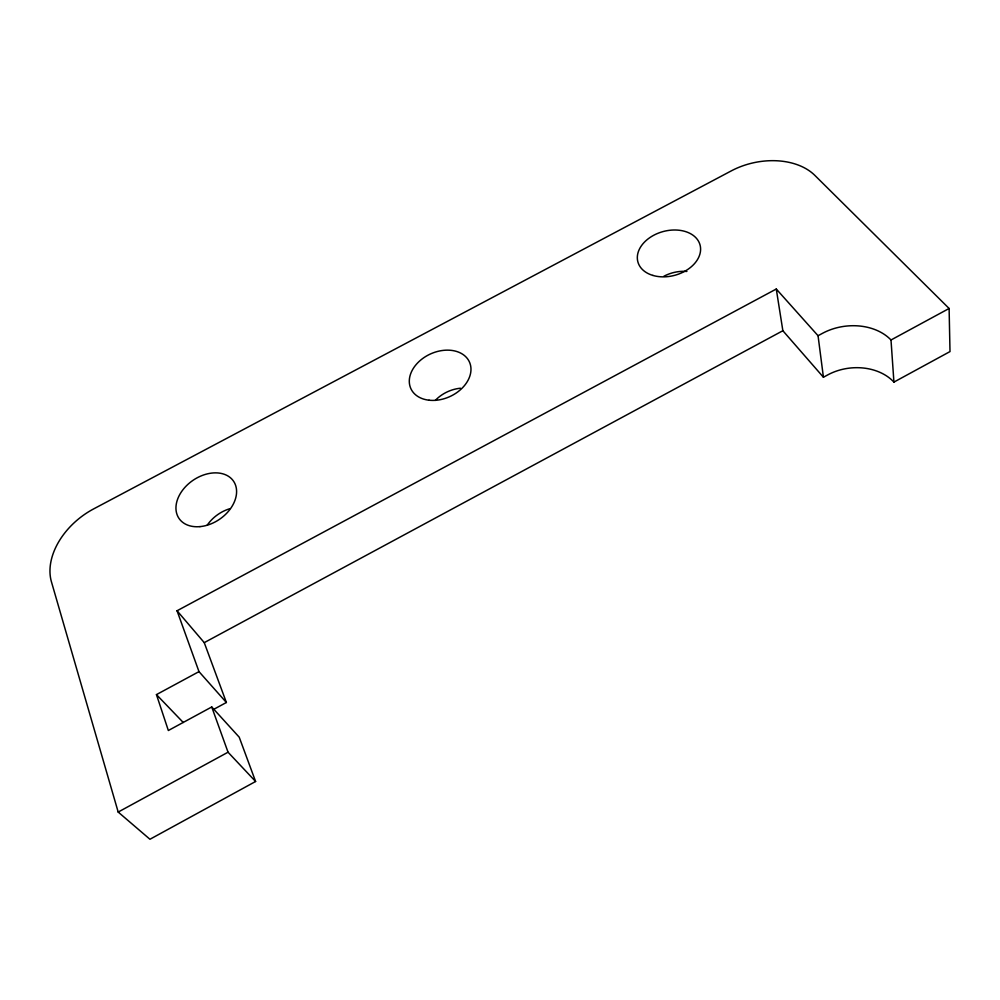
<?xml version="1.0" encoding="UTF-8"?>
<svg xmlns="http://www.w3.org/2000/svg" width="1000" height="1000" viewBox="0 0 1000 1000"><rect width="100%" height="100%" fill="white"/><g stroke="black" fill="none" stroke-linecap="round" stroke-linejoin="round"><path stroke-width="1.5" d="M198.988 671.625L156.45 694.613L168.35 730.512L211.737 706.975L239.213 737.175L255.6 781.488L149.95 839.262L118.188 812.062L51.45 581.862A64.7 45.138 -37.8 0 1 93.625 508.913L731.325 170.863A62.387 42.688 -12.3 0 1 814.85 175.387L949.112 308.475L950 351.575L893.925 382.1A48.55 37.113 -6.5 0 0 827.85 374.837L823.425 377.238L782.862 330.725L776.275 289.025L177.05 610.763L198.988 671.625L226.388 702.487L214.088 709.15M118.188 812.062L228.038 752.212L255.6 781.488M823.425 377.238L818.05 335.725L822.638 333.25A50.312 37.625 -7.4 0 1 891 339.988L949.112 308.475M177.05 610.763L204.25 642.638L782.862 330.725M156.45 694.613L183.25 722.487M776.275 289.025L818.05 335.725M204.25 642.638L226.388 702.487M211.737 706.975L228.038 752.212M891 339.988L893.925 382.1M663.838 276.275A31.175 22.475 -14.8 0 1 686.888 271.45M435.3 400.412A31.137 23.225 -24.5 0 1 460.438 388.225M207.162 525.262A31.95 23.375 -34.9 0 1 229.675 508.762M652.887 275.425A32.212 22.637 -15.3 0 0 700.6 249.438A32.212 22.637 -15.3 0 0 653.4 235.438A32.212 22.637 -15.3 0 0 652.887 275.425M429.075 400.213A32.175 23.413 -24.5 0 0 470.6 365.575A32.175 23.413 -24.5 0 0 420.725 360.05A32.175 23.413 -24.5 0 0 429.075 400.213M199.963 526.625A33.025 23.575 -34.4 0 0 235.113 484.062A33.025 23.575 -34.4 0 0 183.738 488.738A33.025 23.575 -34.4 0 0 199.963 526.625"/></g></svg>
